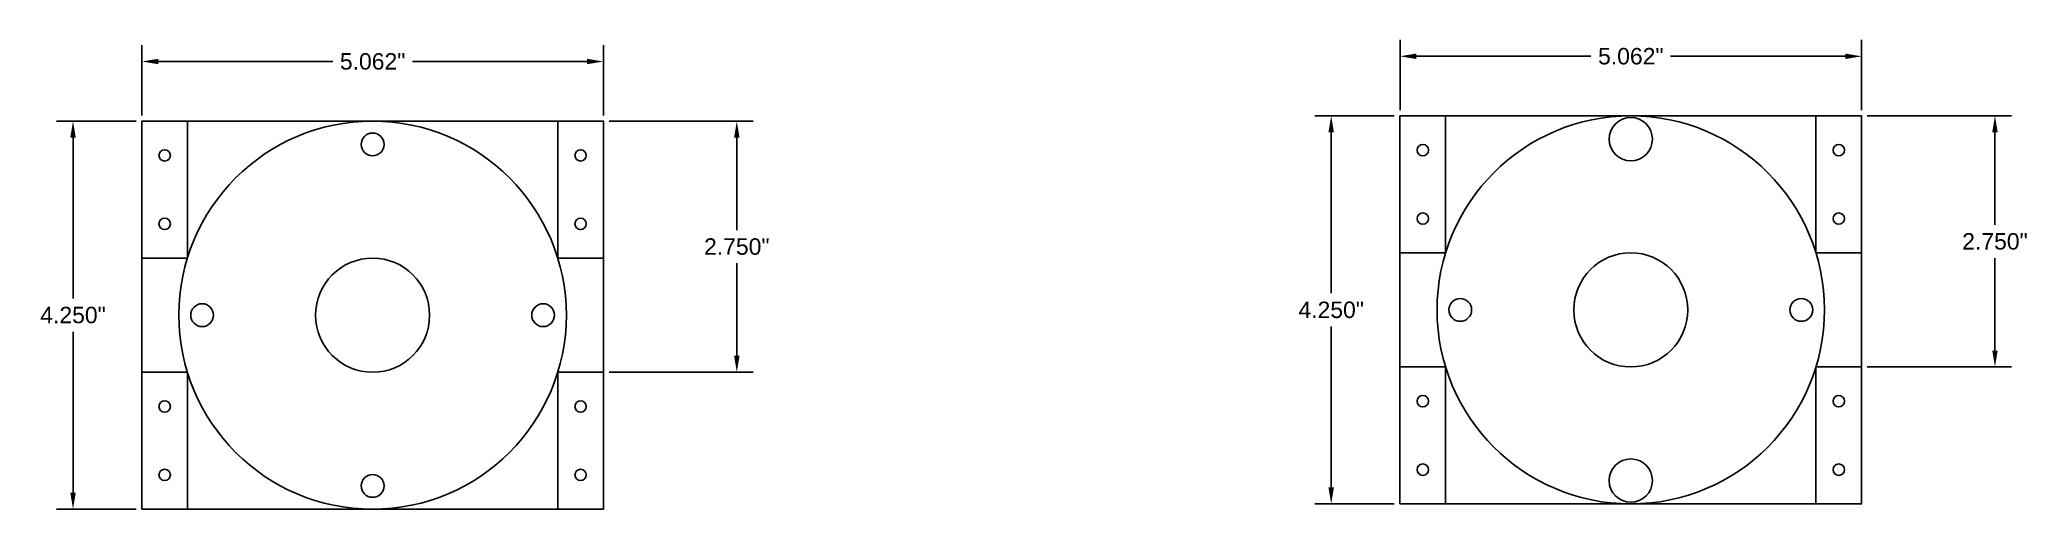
# Model space of a CAD drawing. Header units: inches. Extents: x 0.2 to 22, y 0.1 to 5.2.
import ezdxf

# ---------------------------------------------------------------- set-up
doc = ezdxf.new("R2010")
doc.units = ezdxf.units.IN
doc.header["$MEASUREMENT"] = 0
doc.layers.add('Dimension', color=5, linetype='Continuous')
doc.layers.add('Reference', color=6, linetype='Continuous')
doc.styles.get("Standard").update_dxf_attribs({"font": 'arial.ttf'})
doc.dimstyles.get("Standard").update_dxf_attribs({"dimtxt": 0.18, "dimasz": 0.18, "dimexe": 0.18, "dimexo": 0.0625, "dimgap": 0.09, "dimtad": 0, "dimtih": 1, "dimtoh": 1, "dimdec": 3, "dimrnd": 0.001, "dimzin": 0, "dimdsep": 46, "dimlunit": 3, "dimtxsty": 'Standard', "dimcen": 0.09, "dimadec": 0, "dimazin": 0, "dimtfac": 1, "dimtdec": 4, "dimtofl": 0, "dimtmove": 0, "dimatfit": 3, "dimfxl": 1, "dimtolj": 1, "dimtzin": 0, "dimarcsym": 0})

# ---------------------------------------------------------------- blocks, each defined once
blk = doc.blocks.new('*D4')
at = {"layer": 'Defpoints', "color": 0}
for p in [(6.38, 4.308), (6.38, 1.558), (7.843, 1.558)]:
    blk.add_point(p, dxfattribs=at)
at = {"layer": 'Dimension', "color": 0, "lineweight": -2}
for p, q in [((6.442, 4.308), (8.023, 4.308)), ((7.843, 4.128), (7.843, 3.114)), ((7.843, 1.738), (7.843, 2.751)), ((6.442, 1.558), (8.023, 1.558))]:
    blk.add_line(p, q, dxfattribs=at)
at = {"layer": 'Dimension', "color": 0}
for points in [[(7.873, 4.128), (7.813, 4.128), (7.843, 4.308)], [(7.813, 1.738), (7.873, 1.738), (7.843, 1.558)]]:
    blk.add_solid(points, dxfattribs=at)
at = {"layer": 'Dimension', "color": 0, "insert": (7.843, 2.933), "char_height": 0.18, "attachment_point": 5}
blk.add_mtext('\\A1;2.750"', dxfattribs=at)
blk = doc.blocks.new('*D5')
at = {"color": 0, "lineweight": -2}
for p, q in [((1.255, 4.308), (0.383, 4.308)), ((0.563, 4.128), (0.563, 2.364)), ((0.563, 0.238), (0.563, 2.001)), ((1.255, 0.058), (0.383, 0.058))]:
    blk.add_line(p, q, dxfattribs=at)
at = {"color": 0}
for points in [[(0.593, 4.128), (0.533, 4.128), (0.563, 4.308)], [(0.533, 0.238), (0.593, 0.238), (0.563, 0.058)]]:
    blk.add_solid(points, dxfattribs=at)
at = {"layer": 'Defpoints', "color": 0}
for p in [(1.318, 4.308), (0.563, 0.058), (1.318, 0.058)]:
    blk.add_point(p, dxfattribs=at)
at = {"color": 0, "insert": (0.563, 2.183), "char_height": 0.18, "attachment_point": 5}
blk.add_mtext('\\A1;4.250"', dxfattribs=at)
blk = doc.blocks.new('*D6')
at = {"layer": 'Defpoints', "color": 0}
for p in [(1.318, 4.961), (1.318, 4.308), (6.38, 4.308)]:
    blk.add_point(p, dxfattribs=at)
at = {"layer": 'Dimension', "color": 0, "lineweight": -2}
for p, q in [((1.318, 4.37), (1.318, 5.141)), ((6.38, 4.37), (6.38, 5.141)), ((1.498, 4.961), (3.411, 4.961)), ((6.2, 4.961), (4.287, 4.961))]:
    blk.add_line(p, q, dxfattribs=at)
at = {"layer": 'Dimension', "color": 0}
for points in [[(1.498, 4.991), (1.498, 4.931), (1.318, 4.961)], [(6.2, 4.931), (6.2, 4.991), (6.38, 4.961)]]:
    blk.add_solid(points, dxfattribs=at)
at = {"layer": 'Dimension', "color": 0, "insert": (3.849, 4.961), "char_height": 0.18, "attachment_point": 5}
blk.add_mtext('\\A1;5.062"', dxfattribs=at)
blk = doc.blocks.new('*D13')
at = {"layer": 'Defpoints', "color": 0}
for p in [(20.179, 4.365), (20.179, 1.615), (21.642, 1.615)]:
    blk.add_point(p, dxfattribs=at)
at = {"layer": 'Dimension', "color": 0, "lineweight": -2}
for p, q in [((20.241, 4.365), (21.822, 4.365)), ((21.642, 4.185), (21.642, 3.172)), ((21.642, 1.795), (21.642, 2.808)), ((20.241, 1.615), (21.822, 1.615))]:
    blk.add_line(p, q, dxfattribs=at)
at = {"layer": 'Dimension', "color": 0}
for points in [[(21.672, 4.185), (21.612, 4.185), (21.642, 4.365)], [(21.612, 1.795), (21.672, 1.795), (21.642, 1.615)]]:
    blk.add_solid(points, dxfattribs=at)
at = {"layer": 'Dimension', "color": 0, "insert": (21.642, 2.99), "char_height": 0.18, "attachment_point": 5}
blk.add_mtext('\\A1;2.750"', dxfattribs=at)
blk = doc.blocks.new('*D14')
at = {"layer": 'Defpoints', "color": 0}
for p in [(15.117, 4.365), (14.362, 0.115), (15.117, 0.115)]:
    blk.add_point(p, dxfattribs=at)
at = {"layer": 'Dimension', "color": 0, "lineweight": -2}
for p, q in [((15.054, 4.365), (14.182, 4.365)), ((14.362, 4.185), (14.362, 2.422)), ((14.362, 0.295), (14.362, 2.058)), ((15.054, 0.115), (14.182, 0.115))]:
    blk.add_line(p, q, dxfattribs=at)
at = {"layer": 'Dimension', "color": 0}
for points in [[(14.392, 4.185), (14.332, 4.185), (14.362, 4.365)], [(14.332, 0.295), (14.392, 0.295), (14.362, 0.115)]]:
    blk.add_solid(points, dxfattribs=at)
at = {"layer": 'Dimension', "color": 0, "insert": (14.362, 2.24), "char_height": 0.18, "attachment_point": 5}
blk.add_mtext('\\A1;4.250"', dxfattribs=at)
blk = doc.blocks.new('*D15')
at = {"layer": 'Defpoints', "color": 0}
for p in [(15.117, 5.018), (15.117, 4.365), (20.179, 4.365)]:
    blk.add_point(p, dxfattribs=at)
at = {"layer": 'Dimension', "color": 0, "lineweight": -2}
for p, q in [((15.117, 4.428), (15.117, 5.198)), ((15.297, 5.018), (17.21, 5.018)), ((19.999, 5.018), (18.085, 5.018)), ((20.179, 4.428), (20.179, 5.198))]:
    blk.add_line(p, q, dxfattribs=at)
at = {"layer": 'Dimension', "color": 0}
for points in [[(15.297, 5.048), (15.297, 4.988), (15.117, 5.018)], [(19.999, 4.988), (19.999, 5.048), (20.179, 5.018)]]:
    blk.add_solid(points, dxfattribs=at)
at = {"layer": 'Dimension', "color": 0, "insert": (17.648, 5.018), "char_height": 0.18, "attachment_point": 5}
blk.add_mtext('\\A1;5.062"', dxfattribs=at)

msp = doc.modelspace()

# ---------------------------------------------------------------- linework, layer by layer
for points in [[(15.1166, 0.1153), (20.1787, 0.1153), (20.1787, 4.3653), (15.1166, 4.3653)], [(1.3178, 0.0575), (6.3799, 0.0575), (6.3799, 4.3075), (1.3178, 4.3075)]]:
    msp.add_lwpolyline(points, close=True)
for centre, radius in [((3.8488, 4.0526), 0.125), ((17.6477, 4.1103), 0.2375), ((1.5678, 3.9325), 0.0625), ((6.1299, 3.9325), 0.0625), ((15.3666, 3.9903), 0.0625), ((19.9287, 3.9903), 0.0625), ((15.3666, 3.2403), 0.0625), ((19.9287, 3.2403), 0.0625), ((1.5678, 3.1825), 0.0625), ((6.1299, 3.1825), 0.0625), ((17.6477, 2.2403), 0.625), ((3.8488, 2.1825), 0.625), ((1.9788, 2.1825), 0.125), ((5.7189, 2.1825), 0.125), ((15.7776, 2.2403), 0.125), ((19.5177, 2.2403), 0.125), ((1.5678, 1.1825), 0.0625), ((6.1299, 1.1825), 0.0625), ((15.3666, 1.2403), 0.0625), ((19.9287, 1.2403), 0.0625), ((1.5678, 0.4325), 0.0625), ((3.8488, 0.3124), 0.125), ((6.1299, 0.4325), 0.0625), ((15.3666, 0.4903), 0.0625), ((17.6477, 0.3702), 0.2375), ((19.9287, 0.4903), 0.0625)]:
    msp.add_circle(centre, radius)
at = {"layer": 'Reference'}
for points in [[(15.1166, 2.8653), (15.6166, 2.8653), (15.6166, 4.3653), (15.1166, 4.3653)], [(19.6787, 2.8653), (20.1787, 2.8653), (20.1787, 4.3653), (19.6787, 4.3653)], [(1.3178, 2.8075), (1.8178, 2.8075), (1.8178, 4.3075), (1.3178, 4.3075)], [(5.8799, 2.8075), (6.3799, 2.8075), (6.3799, 4.3075), (5.8799, 4.3075)], [(1.3178, 0.0575), (1.8178, 0.0575), (1.8178, 1.5575), (1.3178, 1.5575)], [(5.8799, 0.0575), (6.3799, 0.0575), (6.3799, 1.5575), (5.8799, 1.5575)], [(15.1166, 0.1153), (15.6166, 0.1153), (15.6166, 1.6153), (15.1166, 1.6153)], [(19.6787, 0.1153), (20.1787, 0.1153), (20.1787, 1.6153), (19.6787, 1.6153)]]:
    msp.add_lwpolyline(points, close=True, dxfattribs=at)
for centre in [(17.6477, 2.2403), (3.8488, 2.1825)]:
    msp.add_circle(centre, 2.125, dxfattribs=at)

# ---------------------------------------------------------------- dimensions: what is measured, and where the dimension line sits
dim = msp.add_linear_dim(base=(0.5632, 0.0575), p1=(1.3178, 4.3075), p2=(1.3178, 0.0575), angle=90, dimstyle='Standard')
dim.commit()
dim.dimension.update_dxf_attribs({"geometry": '*D5', "text_midpoint": (0.5632, 2.1825)})
at = {"layer": 'Dimension'}
for base, p1, p2, picture, middle in [((1.3178, 4.9607), (6.3799, 4.3075), (1.3178, 4.3075), '*D6', (3.8488, 4.9607)), ((15.1166, 5.0185), (20.1787, 4.3653), (15.1166, 4.3653), '*D15', (17.6477, 5.0185))]:
    dim = msp.add_linear_dim(base=base, p1=p1, p2=p2, dimstyle='Standard', dxfattribs=at)
    dim.commit()
    dim.dimension.update_dxf_attribs({"geometry": picture, "text_midpoint": middle})
for base, p1, p2, picture, middle in [((14.362, 0.1153), (15.1166, 4.3653), (15.1166, 0.1153), '*D14', (14.362, 2.2403)), ((21.6418, 1.6153), (20.1787, 4.3653), (20.1787, 1.6153), '*D13', (21.6418, 2.9903)), ((7.843, 1.5575), (6.3799, 4.3075), (6.3799, 1.5575), '*D4', (7.843, 2.9325))]:
    dim = msp.add_linear_dim(base=base, p1=p1, p2=p2, angle=90, dimstyle='Standard', dxfattribs=at)
    dim.commit()
    dim.dimension.update_dxf_attribs({"geometry": picture, "text_midpoint": middle})

doc.saveas('drawing.dxf')
